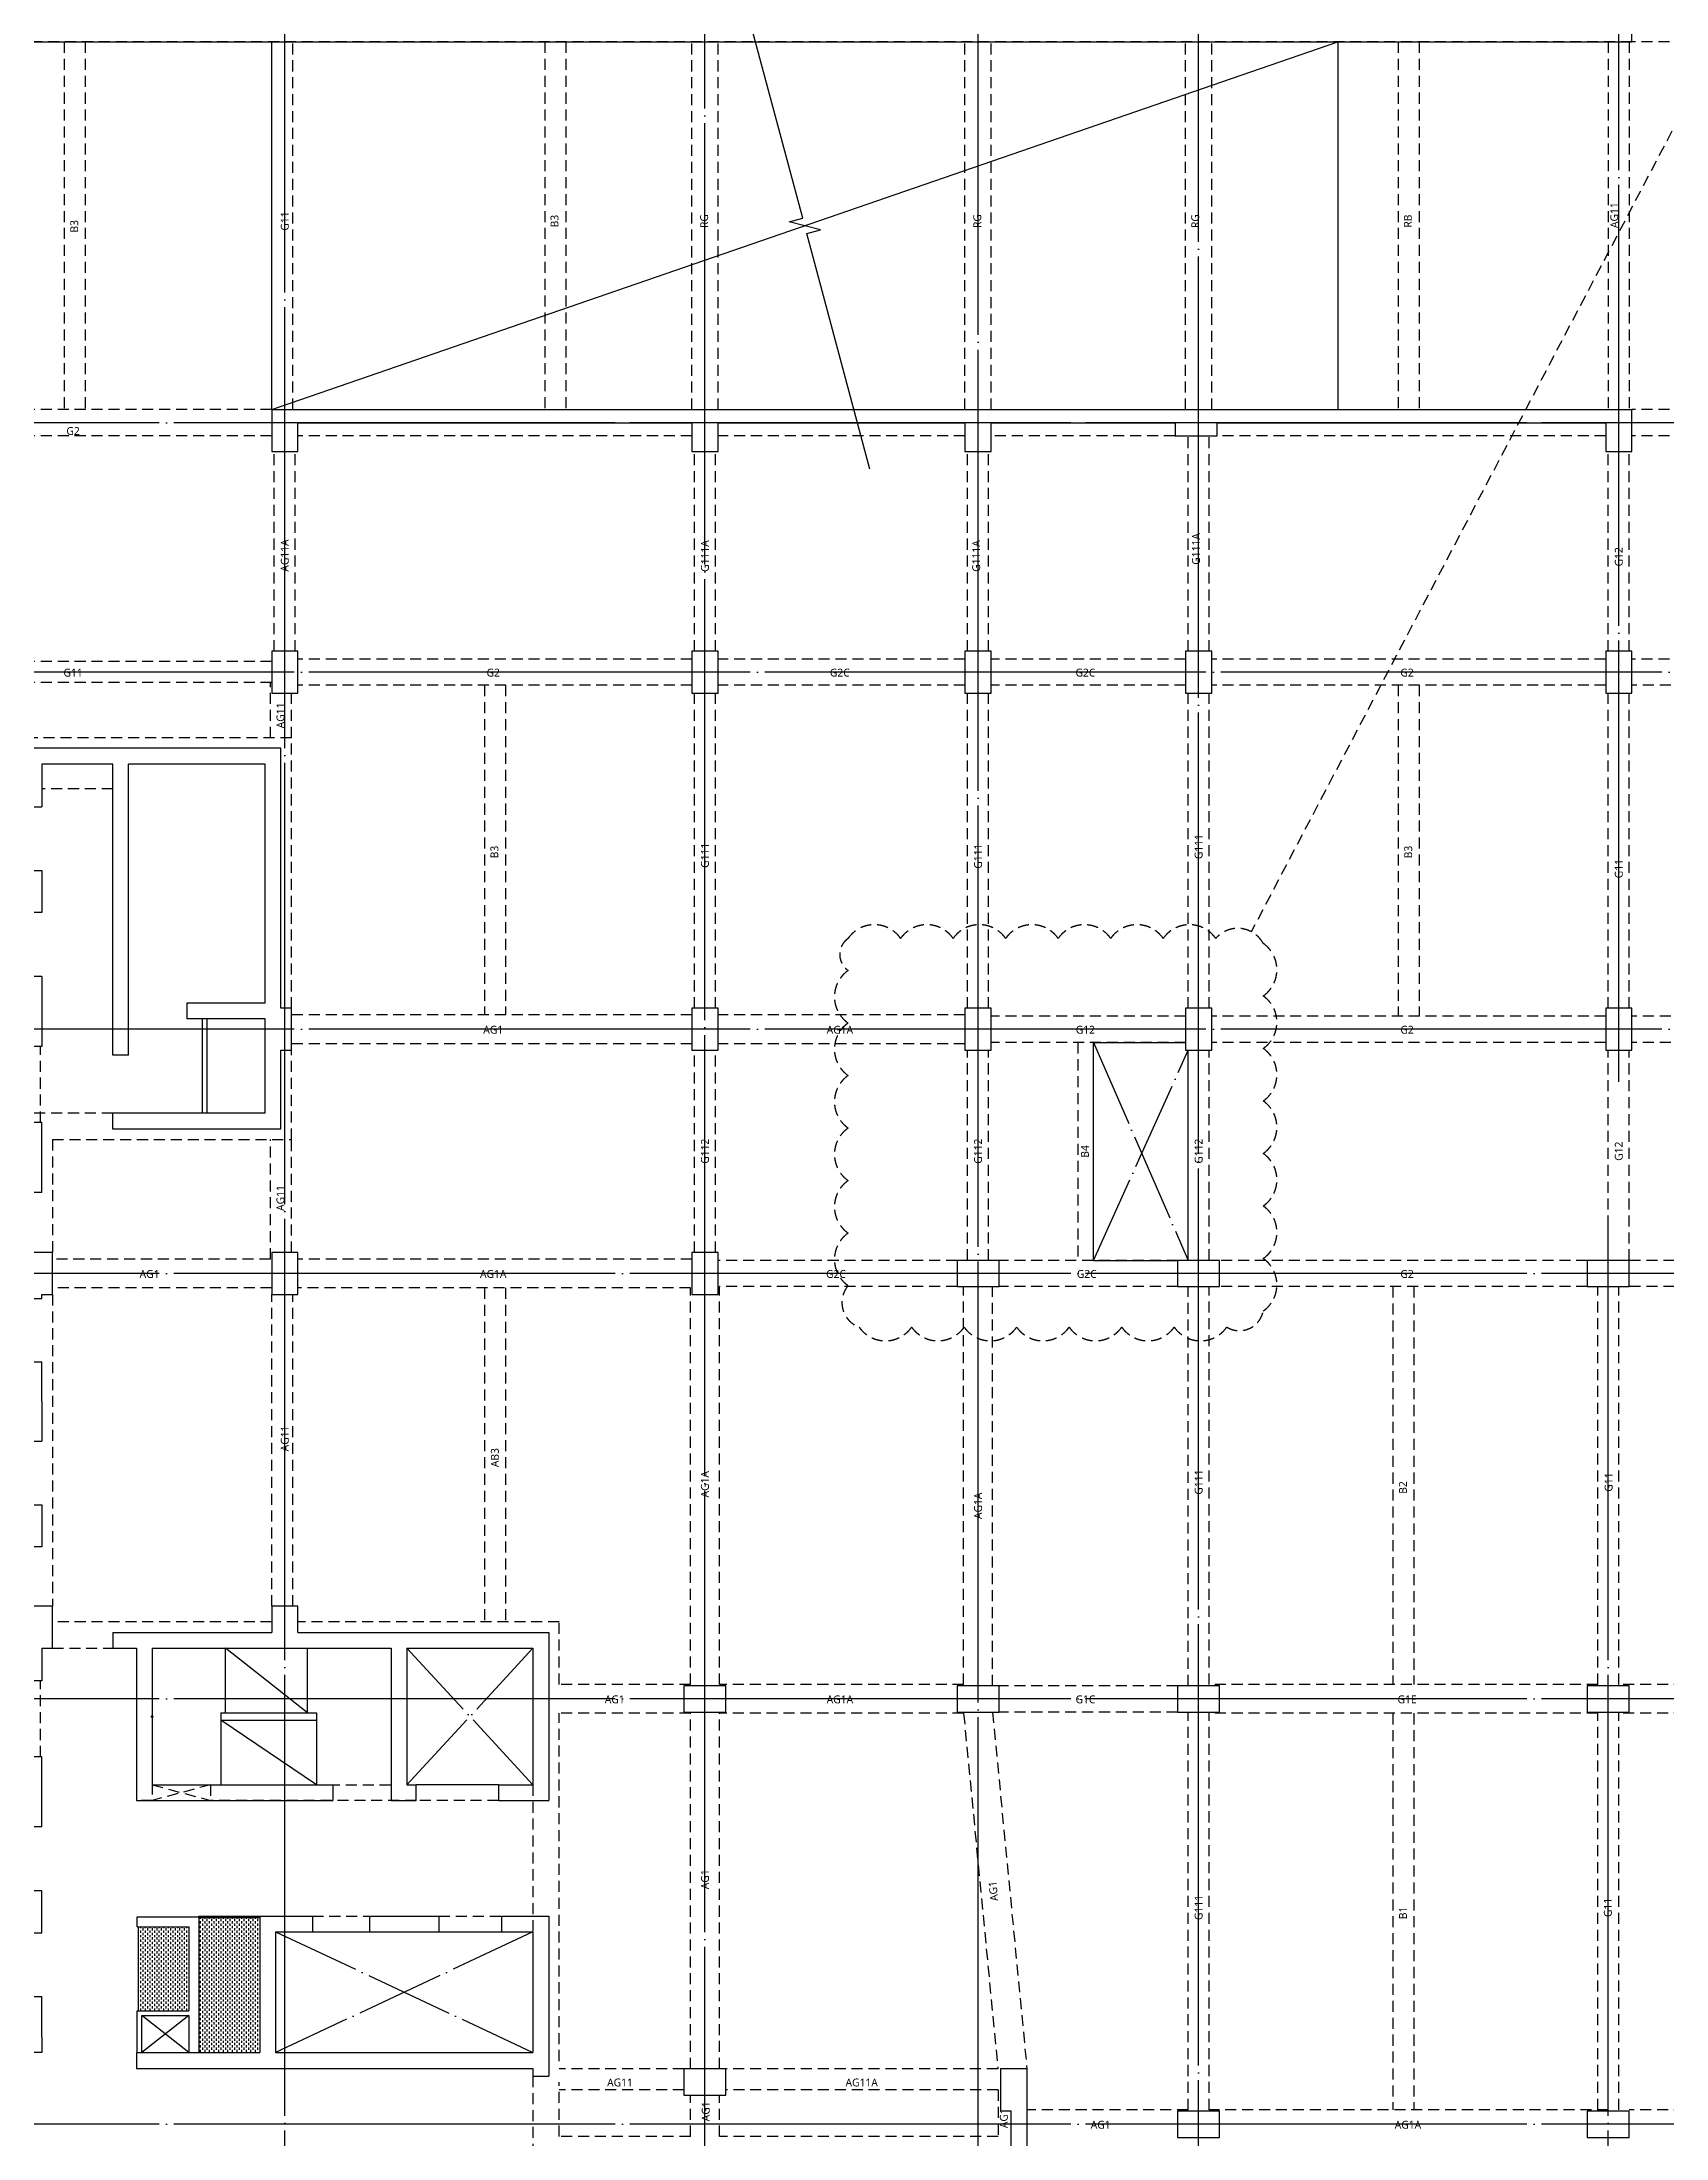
# Model space of a CAD drawing. Header units: millimetres. Extents: x 327808 to 2562540, y -728300 to 402793.
# Drawn here: x 1861875 to 1892800, y -585813 to -545900 of the extents above; entities that cross this region are included whole.
import ezdxf
from ezdxf.enums import TextEntityAlignment as Align
from ezdxf.xclip import XClip

# ---------------------------------------------------------------- set-up
doc = ezdxf.new("R2010")
doc.units = ezdxf.units.MM
doc.header["$LTSCALE"] = 140
doc.header["$XCLIPFRAME"] = 0
for name, pattern in [('XS-지하주차장$0$CEN', [62, 60, -1, 0, -1]), ('XS-지하주차장$0$DDOT', [14, 12, -1, 0, -1]), ('XS-지하주차장$0$HID', [2.3, 1.5, -0.8])]:
    doc.linetypes.add(name, pattern=pattern)
for name, color, linetype, plot in [('XS-지하주차장$0$0106', 3, 'XS-지하주차장$0$HID', False), ('XS-지하주차장$0$B-TEXT', 7, 'Continuous', False), ('XS-지하주차장$0$DEFPOINT', 144, 'Continuous', False), ('XS-지하주차장$0$G-TEXT', 3, 'Continuous', False), ('XS-지하주차장$0$PD', 145, 'XS-지하주차장$0$HID', False)]:
    doc.layers.add(name, color=color, linetype=linetype, plot=plot)
for name, color, linetype in [('XS-지하주차장$0$AWG', 5, 'XS-지하주차장$0$HID'), ('XS-지하주차장$0$B', 9, 'XS-지하주차장$0$HID'), ('XS-지하주차장$0$BEAM', 6, 'XS-지하주차장$0$HID'), ('XS-지하주차장$0$CEN-P', 14, 'XS-지하주차장$0$CEN'), ('XS-지하주차장$0$COL', 2, 'Continuous'), ('XS-지하주차장$0$DA', 7, 'XS-지하주차장$0$HID'), ('XS-지하주차장$0$DASH', 8, 'Continuous'), ('XS-지하주차장$0$EL7', 7, 'Continuous'), ('XS-지하주차장$0$FP-CORE', 8, 'Continuous'), ('XS-지하주차장$0$G', 4, 'XS-지하주차장$0$HID'), ('XS-지하주차장$0$OPEN', 9, 'XS-지하주차장$0$DDOT'), ('XS-지하주차장$0$RAMP', 7, 'Continuous'), ('XS-지하주차장$0$STEEL', 9, 'Continuous'), ('XS-지하주차장$0$W1', 2, 'Continuous'), ('XS-지하주차장$0$W1-H', 11, 'XS-지하주차장$0$HID'), ('XS-지하주차장$0$W2', 9, 'Continuous'), ('XS-지하주차장$0$WG', 6, 'XS-지하주차장$0$HID')]:
    doc.layers.add(name, color=color, linetype=linetype)
doc.styles.add('XS-지하주차장$0$맑은 고딕', font='malgun.ttf')
doc.styles.add('XS-지하주차장$0$맑은고딕', font='malgun.ttf')

# ---------------------------------------------------------------- blocks, each defined once
blk = doc.blocks.new('XS-지하주차장$0$B1-2')
at = {"layer": 'XS-지하주차장$0$DASH'}
h = blk.add_hatch(dxfattribs=at)
h.set_pattern_fill('DASH', color=256, scale=350, angle=180, style=0)
h.set_pattern_definition([(2e-15, (-357891.64, 9798.91), (43.75, 43.75), [43.75, -43.75])])
h.paths.add_polyline_path([(22265, 13075), (24835, 13075), (24835, 11910), (22265, 11910)])
h = blk.add_hatch(dxfattribs=at)
h.set_pattern_fill('DASH', color=256, scale=350, angle=180, style=0)
h.set_pattern_definition([(2e-15, (-357891.64, 8753.91), (43.75, 43.75), [43.75, -43.75])])
h.paths.add_polyline_path([(22440, 11720), (24040, 11720), (24040, 10755), (22440, 10755)])
blk.add_line((22440, 10755), (24040, 10755), dxfattribs=at)
at = {"layer": 'XS-지하주차장$0$DEFPOINT', "color": 1}
for p, q in [((18460, 11025), (18410, 11025)), ((18435, 11000), (18435, 11050))]:
    blk.add_line(p, q, dxfattribs=at)
at = {"layer": 'XS-지하주차장$0$EL7'}
for p, q in [((19735, 17620), (19735, 16050)), ((22535, 16485), (22535, 17675)), ((22535, 14075), (22535, 15165))]:
    blk.add_line(p, q, dxfattribs=at)
at = {"layer": 'XS-지하주차장$0$FP-CORE'}
for p, q in [((18368, 13980), (17135, 13980)), ((18368, 13980), (17135, 12420)), ((18368, 14150), (19735, 14150)), ((18368, 12330), (18368, 14150)), ((18503, 12330), (18503, 14150)), ((19735, 14150), (18503, 12330)), ((18365, 12420), (17135, 12420)), ((18368, 12330), (19735, 12330))]:
    blk.add_line(p, q, dxfattribs=at)
at = {"layer": 'XS-지하주차장$0$OPEN'}
for p, q in [((19735, 15875), (17135, 18275)), ((19735, 18275), (17135, 15875)), ((22535, 13375), (24835, 18275)), ((22535, 18275), (24835, 13375)), ((24130, 11720), (24835, 10830)), ((24835, 11720), (24130, 10830))]:
    blk.add_line(p, q, dxfattribs=at)
at = {"layer": 'XS-지하주차장$0$PD'}
for p, q in [((29485, 27380), (29485, 26785)), ((29485, 26785), (31130, 26785)), ((26665, 19805), (26665, 21355)), ((29485, 14375), (31130, 14375)), ((29485, 13965), (29485, 14375)), ((29485, 13715), (29485, 13305)), ((29485, 13305), (31130, 13305)), ((770, 10275), (770, 8925)), ((7125, 8895), (5675, 8895)), ((19205, 8895), (17755, 8895)), ((26665, 6325), (26665, 7875)), ((300, 6275), (1495, 6275)), ((1495, 6275), (1495, 5765)), ((12315, 6275), (11305, 6275)), ((11305, 6275), (11305, 5765)), ((12565, 6275), (13575, 6275)), ((13575, 6275), (13575, 5765)), ((24535, 6275), (23385, 6275)), ((23385, 6275), (23385, 5765)), ((300, 5765), (1495, 5765)), ((12315, 5765), (11305, 5765)), ((12565, 5765), (13575, 5765)), ((24535, 5765), (23385, 5765)), ((29485, 895), (31130, 895)), ((29485, 300), (29485, 895))]:
    blk.add_line(p, q, dxfattribs=at)
at = {"layer": 'XS-지하주차장$0$STEEL'}
for p, q in [((22235, 11910), (22235, 13075)), ((22265, 11910), (22265, 13075)), ((22265, 11910), (22235, 11910))]:
    blk.add_line(p, q, dxfattribs=at)
at = {"layer": 'XS-지하주차장$0$W1'}
for p, q in [((25145, 27680), (36060, 27680)), ((36060, 27680), (36060, 27380)), ((26635, 27380), (25945, 27380)), ((26635, 27380), (26635, 26565)), ((26935, 27380), (26935, 26565)), ((26935, 27380), (31130, 27380)), ((31130, 27380), (31130, 24200)), ((31380, 27380), (31380, 24200)), ((31380, 27380), (34475, 27380)), ((34475, 27380), (34475, 26080)), ((34775, 27380), (34775, 26700)), ((34775, 27380), (36060, 27380)), ((26935, 26565), (26635, 26565)), ((34775, 26080), (34475, 26080)), ((34775, 26200), (34775, 26080)), ((26935, 25055), (26635, 25055)), ((26635, 25055), (26635, 24255)), ((26935, 25055), (26935, 24255)), ((27635, 24450), (28465, 24450)), ((27635, 24450), (27635, 24200)), ((28465, 24450), (28465, 24200)), ((33775, 24450), (32240, 24450)), ((32240, 24450), (32240, 24200)), ((33775, 24450), (33775, 24200)), ((34475, 24570), (34475, 24170)), ((34775, 24570), (34475, 24570)), ((34775, 24570), (34775, 24170)), ((26635, 24255), (26935, 24255)), ((27635, 24200), (28465, 24200)), ((31380, 24200), (31130, 24200)), ((33775, 24200), (32240, 24200)), ((34775, 24170), (34475, 24170)), ((26635, 23035), (26935, 23035)), ((26635, 23035), (26635, 21355)), ((26935, 23035), (26935, 21655)), ((34475, 22060), (34475, 20705)), ((34775, 22060), (34475, 22060)), ((34775, 22060), (34775, 21800)), ((26935, 21655), (28095, 21655)), ((28095, 21655), (28095, 20705)), ((26635, 21355), (27795, 21355)), ((27795, 21355), (27795, 20580)), ((34775, 21300), (34775, 20705)), ((27795, 19805), (27795, 20580)), ((30130, 20705), (28095, 20705)), ((28095, 19505), (28095, 20455)), ((30130, 20455), (28095, 20455)), ((30130, 20455), (30130, 20705)), ((34475, 20705), (31130, 20705)), ((31130, 20455), (31130, 20705)), ((34475, 20455), (31130, 20455)), ((34475, 19100), (34475, 20455)), ((34775, 20705), (36060, 20705)), ((34775, 19100), (34775, 20455)), ((34775, 20455), (36060, 20455)), ((36060, 20455), (36060, 20705)), ((26635, 18125), (26635, 19805)), ((26635, 19805), (27795, 19805)), ((26935, 18125), (26935, 19505)), ((26935, 19505), (28095, 19505)), ((34775, 19100), (34475, 19100)), ((16835, 13800), (16835, 18575)), ((16835, 18575), (20035, 18575)), ((20035, 17620), (20035, 18575)), ((22235, 18575), (25285, 18575)), ((22235, 17675), (22235, 18575)), ((25285, 18275), (25285, 18575)), ((17135, 15875), (17135, 18275)), ((17135, 18275), (19735, 18275)), ((19735, 17620), (19735, 18275)), ((22535, 18275), (24835, 18275)), ((22535, 17675), (22535, 18275)), ((24835, 13375), (24835, 18275)), ((25135, 10725), (25135, 18275)), ((25135, 18275), (25285, 18275)), ((26635, 18125), (26935, 18125)), ((19735, 17620), (20035, 17620)), ((22235, 17675), (22535, 17675)), ((26635, 16905), (26935, 16905)), ((26635, 16105), (26635, 16905)), ((26935, 16105), (26935, 16905)), ((27635, 16960), (28465, 16960)), ((27635, 16710), (27635, 16960)), ((28465, 16710), (28465, 16960)), ((31130, 13840), (31130, 16960)), ((31380, 16960), (31130, 16960)), ((31380, 13965), (31380, 16960)), ((33775, 16960), (32240, 16960)), ((32240, 16710), (32240, 16960)), ((33775, 16710), (33775, 16960)), ((34475, 16590), (34475, 16990)), ((34775, 16990), (34475, 16990)), ((34775, 16590), (34775, 16990)), ((22235, 15165), (22235, 16485)), ((22235, 16485), (22535, 16485)), ((22535, 15165), (22535, 16485)), ((27635, 16710), (28465, 16710)), ((33775, 16710), (32240, 16710)), ((34775, 16590), (34475, 16590)), ((19735, 15875), (19735, 16050)), ((20035, 16050), (19735, 16050)), ((20035, 15575), (20035, 16050)), ((26935, 16105), (26635, 16105)), ((17135, 15875), (19735, 15875)), ((17135, 11025), (17135, 15575)), ((17135, 15575), (20035, 15575)), ((22235, 15165), (22535, 15165)), ((34775, 15080), (34475, 15080)), ((34475, 13965), (34475, 15080)), ((34775, 13965), (34775, 15080)), ((19735, 11025), (19735, 14465)), ((19735, 14465), (20035, 14465)), ((20035, 10725), (20035, 14465)), ((26935, 14595), (26635, 14595)), ((26635, 13840), (26635, 14595)), ((26935, 13965), (26935, 14595)), ((22235, 13075), (22235, 14075)), ((22235, 14075), (22535, 14075)), ((22535, 13375), (22535, 14075)), ((26635, 13840), (26635, 13085)), ((30130, 13965), (26935, 13965)), ((30130, 13715), (26935, 13715)), ((26935, 13715), (26935, 13085)), ((30130, 13715), (30130, 13965)), ((31130, 13840), (31130, 10720)), ((34475, 13965), (31380, 13965)), ((34475, 13715), (31380, 13715)), ((31380, 13715), (31380, 10720)), ((34475, 13715), (34475, 12600)), ((34775, 13965), (36060, 13965)), ((35275, 13715), (36060, 13715)), ((36060, 13715), (36060, 13965)), ((0, 13475), (0, 0)), ((4950, 13475), (0, 13475)), ((300, 13175), (300, 10575)), ((4850, 13175), (300, 13175)), ((4850, 13175), (4850, 11685)), ((6950, 13175), (5150, 13175)), ((5150, 13175), (5150, 11685)), ((7250, 13475), (5750, 13475)), ((6950, 13175), (6950, 10275)), ((7250, 13475), (7250, 10275)), ((16835, 10275), (16835, 13300)), ((22535, 13375), (24835, 13375)), ((34775, 13465), (34775, 12600)), ((22235, 13075), (24835, 13075)), ((24835, 10725), (24835, 13075)), ((26935, 13085), (26635, 13085)), ((34775, 12600), (34475, 12600)), ((4850, 11685), (5150, 11685)), ((26935, 11575), (26635, 11575)), ((26635, 11575), (26635, 10775)), ((26935, 11575), (26935, 10775)), ((17135, 11025), (19735, 11025)), ((27635, 10970), (28465, 10970)), ((27635, 10970), (27635, 10720)), ((28465, 10970), (28465, 10720)), ((33775, 10970), (32240, 10970)), ((32240, 10970), (32240, 10720)), ((33775, 10970), (33775, 10720)), ((34475, 11090), (34475, 10690)), ((34775, 11090), (34475, 11090)), ((34775, 11090), (34775, 10690)), ((5840, 10575), (300, 10575)), ((5840, 10575), (5840, 10275)), ((17135, 10275), (17135, 10725)), ((17135, 10725), (20035, 10725)), ((24835, 10725), (25135, 10725)), ((26635, 10775), (26935, 10775)), ((27635, 10720), (28465, 10720)), ((31380, 10720), (31130, 10720)), ((33775, 10720), (32240, 10720)), ((34775, 10690), (34475, 10690)), ((5840, 10275), (300, 10275)), ((300, 10275), (300, 8925)), ((7250, 10275), (6950, 10275)), ((16835, 10275), (17135, 10275)), ((26635, 9555), (26935, 9555)), ((26635, 9555), (26635, 7875)), ((26935, 9555), (26935, 8175)), ((300, 8925), (1115, 8925)), ((1115, 8625), (1115, 8925)), ((2325, 8625), (2325, 8925)), ((2325, 8925), (3125, 8925)), ((3125, 8925), (3125, 8625)), ((4345, 8925), (4345, 8625)), ((4345, 8925), (5675, 8925)), ((5675, 8925), (5675, 7505)), ((8455, 8925), (7125, 8925)), ((7125, 8925), (7125, 7505)), ((8455, 8925), (8455, 8625)), ((10475, 8925), (10400, 8925)), ((10475, 8625), (10475, 8925)), ((11685, 8625), (11685, 8925)), ((12440, 8925), (11685, 8925)), ((12440, 8925), (13195, 8925)), ((13195, 8625), (13195, 8925)), ((14405, 8625), (14405, 8925)), ((14405, 8925), (15205, 8925)), ((15205, 8925), (15205, 8625)), ((17135, 8925), (17755, 8925)), ((17755, 8925), (17755, 7505)), ((20535, 8925), (19205, 8925)), ((19205, 8925), (19205, 7505)), ((20535, 8925), (20535, 8625)), ((21755, 8925), (21755, 8625)), ((22555, 8925), (21755, 8925)), ((22555, 8625), (22555, 8925)), ((23765, 8625), (23765, 8925)), ((24535, 8925), (23765, 8925)), ((24535, 8925), (24835, 8925)), ((24835, 8925), (24835, 0)), ((300, 8625), (1115, 8625)), ((300, 8625), (300, 4630)), ((2325, 8625), (3125, 8625)), ((4345, 8625), (5375, 8625)), ((5375, 8625), (5375, 7205)), ((8455, 8625), (7425, 8625)), ((7425, 8625), (7425, 7205)), ((10475, 8625), (9600, 8625)), ((12315, 8625), (11685, 8625)), ((12315, 5630), (12315, 8625)), ((12565, 5630), (12565, 8625)), ((12565, 8625), (13195, 8625)), ((14405, 8625), (15205, 8625)), ((16425, 8625), (17455, 8625)), ((17455, 8625), (17455, 7205)), ((20535, 8625), (19505, 8625)), ((19505, 8625), (19505, 7205)), ((22555, 8625), (21755, 8625)), ((24535, 8625), (23765, 8625)), ((24535, 8625), (24535, 4630)), ((34475, 8580), (34475, 7225)), ((34775, 8580), (34475, 8580)), ((34775, 8580), (34775, 7225)), ((26935, 8175), (28095, 8175)), ((28095, 8175), (28095, 7225)), ((2930, 7925), (2930, 7295)), ((2930, 7925), (3180, 7925)), ((3180, 7925), (3180, 7295)), ((9620, 7925), (9620, 7295)), ((9870, 7925), (9620, 7925)), ((9870, 7925), (9870, 7295)), ((15010, 7925), (15010, 7295)), ((15010, 7925), (15260, 7925)), ((15260, 7925), (15260, 7295)), ((21700, 7925), (21700, 7295)), ((21950, 7925), (21700, 7925)), ((21950, 7925), (21950, 7295)), ((26635, 7875), (27795, 7875)), ((27795, 7875), (27795, 7100)), ((2930, 7295), (3180, 7295)), ((5375, 7205), (6275, 7205)), ((5675, 7505), (6400, 7505)), ((6275, 2285), (6275, 7205)), ((7125, 7505), (6400, 7505)), ((6525, 2285), (6525, 7205)), ((7425, 7205), (6525, 7205)), ((9870, 7295), (9620, 7295)), ((15010, 7295), (15260, 7295)), ((17455, 7205), (18355, 7205)), ((17755, 7505), (18480, 7505)), ((18355, 5630), (18355, 7205)), ((19205, 7505), (18480, 7505)), ((19505, 7205), (18605, 7205)), ((18605, 5630), (18605, 7205)), ((21950, 7295), (21700, 7295)), ((34475, 7225), (28095, 7225)), ((34775, 7225), (36060, 7225)), ((36060, 6975), (36060, 7225)), ((27795, 6325), (27795, 7100)), ((34475, 6975), (28095, 6975)), ((28095, 6025), (28095, 6975)), ((34475, 5620), (34475, 6975)), ((34775, 5800), (34775, 6975)), ((34775, 6975), (36060, 6975)), ((26635, 4645), (26635, 6325)), ((26635, 6325), (27795, 6325)), ((26935, 4645), (26935, 6025)), ((26935, 6025), (28095, 6025)), ((12565, 5630), (12315, 5630)), ((18605, 5630), (18355, 5630)), ((300, 4630), (3180, 4630)), ((3180, 4380), (3180, 4630)), ((12440, 4630), (9620, 4630)), ((9620, 4380), (9620, 4630)), ((12440, 4630), (15260, 4630)), ((15260, 4380), (15260, 4630)), ((18355, 2285), (18355, 4630)), ((18605, 4630), (18355, 4630)), ((18605, 2285), (18605, 4630)), ((24535, 4630), (21700, 4630)), ((21700, 4380), (21700, 4630)), ((26635, 4645), (26935, 4645)), ((300, 4380), (3180, 4380)), ((300, 4380), (300, 2285)), ((12315, 4380), (9620, 4380)), ((12315, 2285), (12315, 4380)), ((12565, 2285), (12565, 4380)), ((12565, 4380), (15260, 4380)), ((24535, 4380), (21700, 4380)), ((24535, 4380), (24535, 2285)), ((2930, 2285), (2930, 3520)), ((2930, 3520), (3180, 3520)), ((3180, 2285), (3180, 3520)), ((9620, 2285), (9620, 3520)), ((9870, 3520), (9620, 3520)), ((9870, 2285), (9870, 3520)), ((15010, 2285), (15010, 3520)), ((15010, 3520), (15260, 3520)), ((15260, 2285), (15260, 3520)), ((21700, 2285), (21700, 3520)), ((21950, 3520), (21700, 3520)), ((21950, 2285), (21950, 3520)), ((26635, 3425), (26935, 3425)), ((26635, 2625), (26635, 3425)), ((26935, 2625), (26935, 3425)), ((27635, 3480), (28465, 3480)), ((27635, 3230), (27635, 3480)), ((27635, 3230), (28465, 3230)), ((28465, 3230), (28465, 3480)), ((31130, 300), (31130, 3480)), ((31380, 3480), (31130, 3480)), ((31380, 300), (31380, 3480)), ((33775, 3480), (32240, 3480)), ((32240, 3230), (32240, 3480)), ((33775, 3230), (32240, 3230)), ((33775, 3230), (33775, 3480)), ((34475, 3110), (34475, 3510)), ((34775, 3510), (34475, 3510)), ((34775, 3110), (34775, 3510)), ((34775, 3110), (34475, 3110)), ((26935, 2625), (26635, 2625)), ((300, 2285), (1000, 2285)), ((1000, 1285), (1000, 2285)), ((2930, 2285), (3180, 2285)), ((5900, 2285), (6275, 2285)), ((5900, 2285), (5900, 1285)), ((6525, 2285), (6900, 2285)), ((6900, 1285), (6900, 2285)), ((9870, 2285), (9620, 2285)), ((11940, 1285), (11940, 2285)), ((12315, 2285), (11940, 2285)), ((12565, 2285), (12940, 2285)), ((12940, 1285), (12940, 2285)), ((15010, 2285), (15260, 2285)), ((17980, 2285), (18355, 2285)), ((17980, 2285), (17980, 1285)), ((18605, 2285), (18980, 2285)), ((18980, 1285), (18980, 2285)), ((21950, 2285), (21700, 2285)), ((23835, 1285), (23835, 2285)), ((24535, 2285), (23835, 2285)), ((34775, 1600), (34475, 1600)), ((34475, 300), (34475, 1600)), ((34775, 800), (34775, 1600)), ((300, 1285), (1000, 1285)), ((300, 1285), (300, 0)), ((5900, 1285), (6275, 1285)), ((6275, 1285), (6275, 0)), ((6525, 1285), (6525, 0)), ((6525, 1285), (6900, 1285)), ((12315, 1285), (11940, 1285)), ((12315, 1285), (12315, 0)), ((12565, 1285), (12940, 1285)), ((12565, 1285), (12565, 0)), ((17980, 1285), (18355, 1285)), ((18355, 1285), (18355, 800)), ((18605, 1285), (18605, 0)), ((18605, 1285), (18980, 1285)), ((24535, 1285), (23835, 1285)), ((24535, 0), (24535, 1285)), ((26935, 1115), (26635, 1115)), ((26635, 800), (26635, 1115)), ((26935, 300), (26935, 1115)), ((0, 0), (300, 0)), ((26935, 300), (31130, 300)), ((31380, 300), (34475, 300)), ((34975, 300), (36060, 300)), ((36060, 0), (36060, 300)), ((6275, 0), (6525, 0)), ((12565, 0), (12315, 0)), ((24835, 0), (24535, 0)), ((26635, 0), (36060, 0))]:
    blk.add_line(p, q, dxfattribs=at)
at = {"layer": 'XS-지하주차장$0$W2'}
for p, q in [((6950, 12070), (5150, 12070)), ((6950, 11980), (5150, 11980)), ((22250, 11910), (24835, 11910)), ((22250, 10740), (22250, 11910)), ((22440, 11720), (24040, 11720)), ((22440, 10740), (22440, 11720)), ((24040, 10740), (24040, 11720)), ((24130, 11720), (24835, 11720)), ((24130, 10830), (24130, 11720)), ((24835, 10830), (24130, 10830)), ((22440, 10740), (22250, 10740)), ((24835, 10740), (24040, 10740))]:
    blk.add_line(p, q, dxfattribs=at)
at = {"layer": 'XS-지하주차장$0$DEFPOINT', "color": 2, "style": 'XS-지하주차장$0$맑은고딕', "width": 0.8}
for p in [(650, 1385), (6400, 1385), (12440, 1385), (18480, 1385), (24185, 1385)]:
    blk.add_text('1000X1000', height=50, dxfattribs=at).set_placement(p, align=Align.MIDDLE_CENTER)
blk = doc.blocks.new('XS-지하주차장$0$B2-W')
at = {"layer": 'XS-지하주차장$0$W1-H'}
for p, q in [((51600, 113210), (51600, 114010)), ((51600, 113210), (4750, 113210)), ((25700, 106210), (25700, 105410)), ((25700, 106210), (51600, 106210)), ((51600, 105410), (51600, 106210)), ((26200, 105410), (26200, 105960)), ((26200, 105960), (33700, 105960)), ((33700, 105960), (33700, 105410)), ((34200, 105410), (34200, 105960)), ((34200, 105960), (38900, 105960)), ((38900, 105960), (38900, 105410)), ((39400, 105960), (42900, 105960)), ((39400, 105410), (39400, 105960)), ((42900, 105960), (42900, 105710)), ((43700, 105960), (51100, 105960)), ((43700, 105710), (43700, 105960)), ((51100, 105960), (51100, 105410)), ((25700, 105410), (26200, 105410)), ((33700, 105410), (34200, 105410)), ((38900, 105410), (39400, 105410)), ((42900, 105710), (43700, 105710)), ((51100, 105410), (51600, 105410)), ((26200, 101610), (25700, 101610)), ((25700, 101610), (25700, 100810)), ((26200, 100810), (26200, 101610)), ((34200, 101610), (33700, 101610)), ((33700, 101610), (33700, 100810)), ((34200, 100810), (34200, 101610)), ((39400, 101610), (38900, 101610)), ((38900, 101610), (38900, 100810)), ((39400, 100810), (39400, 101610)), ((43600, 101610), (43100, 101610)), ((43100, 101610), (43100, 100810)), ((43600, 100810), (43600, 101610)), ((51600, 101610), (51100, 101610)), ((51100, 101610), (51100, 100810)), ((51600, 100810), (51600, 101610)), ((25700, 100810), (26200, 100810)), ((33700, 100810), (34200, 100810)), ((38900, 100810), (39400, 100810)), ((43100, 100810), (43600, 100810)), ((51100, 100810), (51600, 100810)), ((25875, 99760), (12400, 99760)), ((22675, 99460), (21325, 99460)), ((22675, 93920), (22675, 99460)), ((22975, 93920), (22975, 99460)), ((25575, 99460), (22975, 99460)), ((25575, 94910), (25575, 99460)), ((25875, 94810), (25875, 99760)), ((25575, 94910), (24085, 94910)), ((24085, 94910), (24085, 94610)), ((25575, 94610), (24085, 94610)), ((25575, 92810), (25575, 94610)), ((26075, 94810), (25875, 94810)), ((26075, 94010), (26075, 94810)), ((34200, 94810), (33700, 94810)), ((33700, 94810), (33700, 94010)), ((34200, 94010), (34200, 94810)), ((39400, 94810), (38900, 94810)), ((38900, 94810), (38900, 94010)), ((39400, 94010), (39400, 94810)), ((43600, 94810), (43100, 94810)), ((43100, 94810), (43100, 94010)), ((43600, 94010), (43600, 94810)), ((51600, 94810), (51100, 94810)), ((51100, 94810), (51100, 94010)), ((51600, 94010), (51600, 94810)), ((22975, 93920), (22675, 93920)), ((25875, 92510), (25875, 94010)), ((25875, 94010), (26075, 94010)), ((33700, 94010), (34200, 94010)), ((38900, 94010), (39400, 94010)), ((43100, 94010), (43600, 94010)), ((51100, 94010), (51600, 94010)), ((25575, 92810), (22675, 92810)), ((22675, 92510), (22675, 92810)), ((25875, 92510), (22675, 92510)), ((21525, 90160), (21025, 90160)), ((21525, 89360), (21525, 90160)), ((26200, 90160), (25700, 90160)), ((25700, 90160), (25700, 89360)), ((26200, 89360), (26200, 90160)), ((34200, 90160), (33700, 90160)), ((33700, 90160), (33700, 89360)), ((34200, 89360), (34200, 90160)), ((38750, 90010), (38750, 89510)), ((39550, 90010), (38750, 90010)), ((39550, 89510), (39550, 90010)), ((42950, 90010), (42950, 89510)), ((43750, 90010), (42950, 90010)), ((43750, 89510), (43750, 90010)), ((50750, 90010), (50750, 89510)), ((51550, 90010), (50750, 90010)), ((51550, 89510), (51550, 90010)), ((38750, 89510), (39550, 89510)), ((42950, 89510), (43750, 89510)), ((50750, 89510), (51550, 89510)), ((21325, 89360), (21525, 89360)), ((25700, 89360), (26200, 89360)), ((33700, 89360), (34200, 89360)), ((21525, 83425), (21025, 83425)), ((21525, 82625), (21525, 83425)), ((26200, 83425), (25700, 83425)), ((25700, 83425), (25700, 82925)), ((26200, 82925), (26200, 83425)), ((21325, 82625), (21525, 82625)), ((22675, 82925), (22675, 82625)), ((22675, 82925), (25700, 82925)), ((22675, 82625), (23125, 82625)), ((23125, 82625), (23125, 79725)), ((23425, 82625), (27975, 82625)), ((23425, 82625), (23425, 79725)), ((26200, 82925), (30975, 82925)), ((27975, 82625), (27975, 80025)), ((28275, 82625), (30675, 82625)), ((28275, 82625), (28275, 80025)), ((30675, 82625), (30675, 80025)), ((30975, 82925), (30975, 79725)), ((33550, 81910), (33550, 81410)), ((34350, 81910), (33550, 81910)), ((34350, 81410), (34350, 81910)), ((38750, 81910), (38750, 81410)), ((39550, 81910), (38750, 81910)), ((39550, 81410), (39550, 81910)), ((42950, 81910), (42950, 81410)), ((43750, 81910), (42950, 81910)), ((43750, 81410), (43750, 81910)), ((50750, 81910), (50750, 81410)), ((51550, 81910), (50750, 81910)), ((51550, 81410), (51550, 81910)), ((33550, 81410), (34350, 81410)), ((38750, 81410), (39550, 81410)), ((42950, 81410), (43750, 81410)), ((50750, 81410), (51550, 81410)), ((24535, 80025), (27975, 80025)), ((24535, 80025), (24535, 79725)), ((28275, 80025), (28450, 80025)), ((28450, 79725), (28450, 80025)), ((30020, 80025), (30675, 80025)), ((30020, 80025), (30020, 79725)), ((23425, 79725), (23125, 79725)), ((28450, 79725), (24535, 79725)), ((27975, 79725), (28450, 79725)), ((30020, 79725), (30975, 79725)), ((25475, 77525), (25475, 74925)), ((25475, 77525), (26475, 77525)), ((26475, 77525), (26475, 77225)), ((27565, 77525), (28885, 77525)), ((27565, 77525), (27565, 77225)), ((28885, 77525), (28885, 77225)), ((30075, 77525), (30975, 77525)), ((30075, 77525), (30075, 77225)), ((30975, 77525), (30975, 74475)), ((25775, 77225), (25775, 74925)), ((25775, 77225), (26475, 77225)), ((27565, 77225), (28885, 77225)), ((30075, 77225), (30675, 77225)), ((30675, 77225), (30675, 74925)), ((23125, 74925), (23125, 74625)), ((23125, 74925), (25475, 74925)), ((25775, 74925), (30675, 74925)), ((23125, 74625), (30675, 74625)), ((30675, 74625), (30675, 74475)), ((30675, 74475), (30975, 74475)), ((33550, 74615), (33550, 74115)), ((34350, 74615), (33550, 74615)), ((34350, 74115), (34350, 74615)), ((40080, 74615), (39580, 74615)), ((39580, 74615), (39580, 73815)), ((40080, 74615), (40080, 63700)), ((33550, 74115), (34350, 74115)), ((39580, 73815), (39780, 73815)), ((39780, 73125), (39780, 73815)), ((42950, 73810), (42950, 73310)), ((43750, 73810), (42950, 73810)), ((43750, 73310), (43750, 73810)), ((50750, 73810), (50750, 73310)), ((51550, 73810), (50750, 73810)), ((51550, 73310), (51550, 73810)), ((42950, 73310), (43750, 73310)), ((50750, 73310), (51550, 73310))]:
    blk.add_line(p, q, dxfattribs=at)
blk = doc.blocks.new('XS-지하주차장')
at = {"layer": 'XS-지하주차장$0$0106'}
blk.add_line((664693, 319303), (583862, 165457), dxfattribs=at)
blk.add_lwpolyline([(576185, 165330, -0.520567), (577185, 165330, -0.520567), (578185, 165330, -0.520567), (579185, 165330, -0.520567), (580185, 165330, -0.520567), (581185, 165330, -0.520567), (582185, 165330, -0.520567), (583185, 165330, -0.520567), (584090, 165235, -0.520567), (584090, 164235, -0.520567), (584090, 163235, -0.520567), (584090, 162235, -0.520567), (584090, 161235, -0.520567), (584090, 160235, -0.520567), (584090, 159235, -0.520567), (584090, 158235, -0.520567), (583395, 157929, -0.520567), (582395, 157929, -0.520567), (581395, 157929, -0.520567), (580395, 157929, -0.520567), (579395, 157929, -0.520567), (578395, 157929, -0.520567), (577395, 157929, -0.520567), (576395, 157929, -0.520567), (576185, 158719, -0.520567), (576185, 159719, -0.520567), (576185, 160719, -0.520567), (576185, 161719, -0.520567), (576185, 162719, -0.520567), (576185, 163719, -0.520567), (576185, 164719, -0.520567)], format="xyb", close=True, dxfattribs=at)
at = {"layer": 'XS-지하주차장$0$AWG'}
for p, q in [((565585, 169150), (557660, 169150)), ((565585, 164000), (565585, 169150)), ((565585, 161500), (565585, 163200)), ((562185, 162000), (560535, 162000)), ((561035, 161500), (561035, 159350)), ((561035, 161500), (565585, 161500)), ((561035, 158550), (561035, 152615)), ((565210, 152315), (561035, 152315)), ((570685, 152315), (565710, 152315)), ((570685, 151125), (570685, 152315)), ((561035, 151815), (562335, 151815)), ((570685, 143955), (570685, 150575)), ((570185, 149215), (570185, 146415)), ((570185, 143665), (570185, 142315)), ((570685, 142515), (570685, 143555)), ((573185, 142515), (570685, 142515)), ((579040, 142515), (573735, 142515))]:
    blk.add_line(p, q, dxfattribs=at)
at = {"layer": 'XS-지하주차장$0$B'}
for p, q in [((561260, 182400), (561260, 175400)), ((561660, 182400), (561660, 175400)), ((570410, 182400), (570410, 175400)), ((570810, 182400), (570810, 175400)), ((586660, 182400), (586660, 175400)), ((587060, 182400), (587060, 175400)), ((569260, 170150), (569260, 163875)), ((569660, 170150), (569660, 163875)), ((586660, 170150), (586660, 163850)), ((587060, 170150), (587060, 163850)), ((580560, 163350), (580560, 159200)), ((569260, 158675), (569260, 152315)), ((569660, 158675), (569660, 152315)), ((586560, 158700), (586560, 151125)), ((586960, 158700), (586960, 151125)), ((586560, 150575), (586560, 143025)), ((586960, 150575), (586960, 143025))]:
    blk.add_line(p, q, dxfattribs=at)
at = {"layer": 'XS-지하주차장$0$BEAM'}
for p, q in [((564045, 149215), (562935, 148915)), ((562935, 149215), (564045, 148915)), ((569530, 148915), (567960, 148915)), ((565985, 146715), (567075, 146715)), ((568395, 146715), (569585, 146715))]:
    blk.add_line(p, q, dxfattribs=at)
at = {"layer": 'XS-지하주차장$0$CEN-P'}
for p, q in [((565460, 125550), (565460, 243390)), ((573460, 85650), (573460, 243390)), ((578660, 142100), (578660, 243390)), ((582860, 48390), (582860, 243390)), ((590860, 162600), (590860, 243390)), ((727990, 175150), (504010, 175150)), ((600360, 170400), (550660, 170400)), ((600360, 163600), (560620, 163600)), ((727990, 158950), (504010, 158950)), ((727990, 150850), (504010, 150850)), ((727990, 142750), (504010, 142750))]:
    blk.add_line(p, q, dxfattribs=at)
at = {"layer": 'XS-지하주차장$0$CEN-P', "color": 181}
blk.add_line((590660, 125550), (590660, 159950), dxfattribs=at)
at = {"layer": 'XS-지하주차장$0$COL'}
for p, q in [((591110, 182400), (591110, 183200)), ((539160, 182400), (591110, 182400)), ((565210, 175400), (565210, 174600)), ((565210, 175400), (591110, 175400)), ((591110, 174600), (591110, 175400)), ((565710, 174600), (565710, 175150)), ((565710, 175150), (573210, 175150)), ((573210, 175150), (573210, 174600)), ((573710, 174600), (573710, 175150)), ((573710, 175150), (578410, 175150)), ((578910, 175150), (582410, 175150)), ((582410, 175150), (582410, 174900)), ((582410, 174900), (583210, 174900)), ((583210, 175150), (590610, 175150)), ((583210, 174900), (583210, 175150)), ((590610, 175150), (590610, 174600)), ((565210, 174600), (565710, 174600)), ((573210, 174600), (573710, 174600)), ((590610, 174600), (591110, 174600)), ((565585, 164000), (565385, 164000)), ((565585, 163200), (565585, 164000)), ((565385, 163200), (565585, 163200)), ((561035, 159350), (560535, 159350)), ((561035, 158550), (561035, 159350)), ((560835, 158550), (561035, 158550)), ((561035, 152615), (560535, 152615)), ((561035, 151815), (561035, 152615)), ((565710, 152615), (565210, 152615)), ((565210, 152615), (565210, 152115)), ((565710, 152115), (565710, 152615)), ((560835, 151815), (561035, 151815))]:
    blk.add_line(p, q, dxfattribs=at)
for points in [[(578410, 175150), (578410, 174600), (578910, 174600), (578910, 175150)], [(579590, 143805), (579090, 143805), (579090, 143005), (579290, 143005)]]:
    blk.add_lwpolyline(points, dxfattribs=at)
for points in [[(565710, 170800), (565210, 170800), (565210, 170000), (565710, 170000)], [(573710, 170800), (573210, 170800), (573210, 170000), (573710, 170000)], [(578910, 170800), (578410, 170800), (578410, 170000), (578910, 170000)], [(583110, 170800), (582610, 170800), (582610, 170000), (583110, 170000)], [(591110, 170800), (590610, 170800), (590610, 170000), (591110, 170000)], [(573710, 164000), (573210, 164000), (573210, 163200), (573710, 163200)], [(578910, 164000), (578410, 164000), (578410, 163200), (578910, 163200)], [(583110, 164000), (582610, 164000), (582610, 163200), (583110, 163200)], [(591110, 164000), (590610, 164000), (590610, 163200), (591110, 163200)], [(565710, 159350), (565210, 159350), (565210, 158550), (565710, 158550)], [(573710, 159350), (573210, 159350), (573210, 158550), (573710, 158550)], [(578260, 159200), (578260, 158700), (579060, 158700), (579060, 159200)], [(582460, 159200), (582460, 158700), (583260, 158700), (583260, 159200)], [(590260, 159200), (590260, 158700), (591060, 158700), (591060, 159200)], [(573060, 151100), (573060, 150600), (573860, 150600), (573860, 151100)], [(578260, 151100), (578260, 150600), (579060, 150600), (579060, 151100)], [(582460, 151100), (582460, 150600), (583260, 150600), (583260, 151100)], [(590260, 151100), (590260, 150600), (591060, 150600), (591060, 151100)], [(573060, 143805), (573060, 143305), (573860, 143305), (573860, 143805)], [(582460, 143000), (582460, 142500), (583260, 142500), (583260, 143000)], [(590260, 143000), (590260, 142500), (591060, 142500), (591060, 143000)]]:
    blk.add_lwpolyline(points, close=True, dxfattribs=at)
at = {"layer": 'XS-지하주차장$0$DA', "linetype": 'Continuous'}
for p, q in [((580860, 163350), (582610, 163350)), ((580860, 159200), (580860, 163350)), ((582660, 159200), (582660, 163200)), ((580860, 159200), (582458, 159200))]:
    blk.add_line(p, q, dxfattribs=at)
at = {"layer": 'XS-지하주차장$0$G'}
for p, q in [((565610, 175400), (565610, 182400)), ((573210, 175400), (573210, 182400)), ((573710, 175400), (573710, 182400)), ((578410, 175400), (578410, 182400)), ((578910, 175400), (578910, 182400)), ((582610, 175400), (582610, 182400)), ((583110, 175400), (583110, 182400)), ((590660, 182400), (590660, 175400)), ((591060, 182400), (591060, 175400)), ((598585, 182400), (591110, 182400)), ((565210, 175400), (557710, 175400)), ((598585, 175400), (591110, 175400)), ((565210, 174900), (557710, 174900)), ((582660, 170800), (582660, 174900)), ((583060, 170800), (583060, 174900)), ((598585, 174900), (591110, 174900)), ((565260, 170800), (565260, 174600)), ((565660, 170800), (565660, 174600)), ((573260, 170800), (573260, 174600)), ((573660, 170800), (573660, 174600)), ((578460, 170800), (578460, 174600)), ((578860, 170800), (578860, 174600)), ((590660, 170800), (590660, 174600)), ((591060, 170800), (591060, 174600)), ((565210, 170600), (557710, 170600)), ((573210, 170650), (565710, 170650)), ((578410, 170650), (573710, 170650)), ((582610, 170650), (578910, 170650)), ((590610, 170650), (583110, 170650)), ((598585, 170650), (591110, 170650)), ((565210, 170200), (557710, 170200)), ((565185, 169150), (565185, 170200)), ((573210, 170150), (565710, 170150)), ((578410, 170150), (573710, 170150)), ((582610, 170150), (578910, 170150)), ((590610, 170150), (583110, 170150)), ((598610, 170150), (591110, 170150)), ((565585, 169150), (565585, 170000)), ((573260, 164000), (573260, 170000)), ((573660, 164000), (573660, 170000)), ((578460, 164000), (578460, 170000)), ((578860, 164000), (578860, 170000)), ((582660, 164000), (582660, 170000)), ((583060, 164000), (583060, 170000)), ((590660, 164000), (590660, 170000)), ((591060, 164000), (591060, 170000)), ((573210, 163875), (565585, 163875)), ((578410, 163875), (573710, 163875)), ((582610, 163850), (578910, 163850)), ((590610, 163850), (583110, 163850)), ((598610, 163850), (591110, 163850)), ((573210, 163325), (565585, 163325)), ((578410, 163325), (573710, 163325)), ((582610, 163350), (578910, 163350)), ((590610, 163350), (583110, 163350)), ((598610, 163350), (591110, 163350)), ((573260, 159350), (573260, 163200)), ((573660, 159350), (573660, 163200)), ((578460, 159200), (578460, 163200)), ((578860, 159200), (578860, 163200)), ((582660, 159200), (582660, 163200)), ((583060, 159200), (583060, 163200)), ((590660, 159200), (590660, 163200)), ((591060, 159200), (591060, 163200)), ((565185, 159225), (565185, 161500)), ((565585, 159350), (565585, 161500)), ((565185, 159225), (561035, 159225)), ((573210, 159225), (565710, 159225)), ((578260, 159200), (573710, 159200)), ((582460, 159200), (579060, 159200)), ((590260, 159200), (583260, 159200)), ((598360, 159200), (591060, 159200)), ((565210, 158675), (561035, 158675)), ((565210, 152615), (565210, 158550)), ((565610, 152615), (565610, 158550)), ((573185, 158675), (565710, 158675)), ((573185, 151125), (573185, 158675)), ((578260, 158700), (573735, 158700)), ((573735, 151125), (573735, 158700)), ((578385, 151125), (578385, 158700)), ((578935, 151100), (578935, 158700)), ((582460, 158700), (579060, 158700)), ((582660, 151100), (582660, 158700)), ((583060, 151125), (583060, 158700)), ((590260, 158700), (583260, 158700)), ((590460, 151125), (590460, 158700)), ((590860, 151125), (590860, 158700)), ((598360, 158700), (591060, 158700)), ((573185, 151125), (570685, 151125)), ((578385, 151125), (573735, 151125)), ((582460, 151100), (579060, 151100)), ((590460, 151125), (583060, 151125)), ((598560, 151125), (590860, 151125)), ((573185, 150575), (570685, 150575)), ((573185, 143805), (573185, 150575)), ((578385, 150575), (573735, 150575)), ((573735, 143805), (573735, 150575)), ((578385, 150575), (579037, 143805)), ((578935, 150600), (579590, 143805)), ((582460, 150600), (579060, 150600)), ((582660, 143025), (582660, 150600)), ((590460, 150575), (583060, 150575)), ((583060, 143025), (583060, 150575)), ((590460, 143025), (590460, 150575)), ((598560, 150575), (590860, 150575)), ((590860, 143025), (590860, 150575)), ((573060, 143805), (570685, 143805)), ((579037, 143805), (573860, 143805)), ((573060, 143405), (570685, 143405)), ((573185, 142515), (573185, 143305)), ((573735, 142515), (573735, 143305)), ((579040, 143405), (573860, 143405)), ((579040, 143405), (579040, 142515)), ((582660, 143025), (579590, 143025)), ((590660, 143025), (583060, 143025)), ((598560, 143025), (591060, 143025))]:
    blk.add_line(p, q, dxfattribs=at)
at = {"layer": 'XS-지하주차장$0$OPEN'}
for p, q in [((580860, 163350), (582660, 159200)), ((580860, 159200), (582660, 163200))]:
    blk.add_line(p, q, dxfattribs=at)
at = {"layer": 'XS-지하주차장$0$RAMP'}
for p, q in [((565210, 175400), (565210, 182400)), ((565210, 175400), (585510, 182400)), ((585510, 182400), (585510, 175400))]:
    blk.add_line(p, q, dxfattribs=at)
blk.add_lwpolyline([(576602, 174264), (575399, 178755), (575660, 178825), (575060, 178975), (575321, 179045), (574118, 183536)], dxfattribs=at)
at = {"layer": 'XS-지하주차장$0$WG'}
for p, q in [((573210, 174900), (565710, 174900)), ((578410, 174900), (573710, 174900)), ((582410, 174900), (578910, 174900)), ((590610, 174900), (583210, 174900))]:
    blk.add_line(p, q, dxfattribs=at)
at = {"layer": 'XS-지하주차장$0$W1', "rotation": 270}
blk.add_blockref('XS-지하주차장$0$B1-2', (551910, 168950), dxfattribs=at)
at = {"layer": 'XS-지하주차장$0$W1-H'}
blk.add_blockref('XS-지하주차장$0$B2-W', (539510, 69190), dxfattribs=at)
at = {"layer": 'XS-지하주차장$0$B-TEXT', "color": 0, "style": 'XS-지하주차장$0$맑은 고딕'}
for s, p in [('AG11', (590774, 179101)), ('B3', (561450, 178889)), ('G11', (565459, 178988)), ('B3', (570594, 178988)), ('RG', (573444, 178988)), ('RG', (578644, 178988)), ('RG', (582794, 178988)), ('RB', (586844, 178988)), ('AG11A', (565459, 172620)), ('G111A', (573459, 172611)), ('G111A', (578624, 172611)), ('G111A', (582809, 172746)), ('G12', (590859, 172596)), ('AG11', (565377, 169575)), ('G111', (582859, 167078)), ('B3', (569450, 166975)), ('G111', (573459, 166911)), ('G111', (578659, 166896)), ('B3', (586850, 166975)), ('G11', (590859, 166658)), ('G112', (573459, 161278)), ('G112', (578659, 161278)), ('B4', (580694, 161275)), ('G112', (582859, 161278)), ('G12', (590859, 161278)), ('AG11', (565377, 160386)), ('AG11', (565459, 155808)), ('AB3', (569459, 155444)), ('G111', (582859, 154978)), ('B2', (586750, 154875)), ('G11', (590666, 154978)), ('G111', (582859, 146878)), ('G11', (590651, 146878)), ('B1', (586750, 146775))]:
    blk.add_text(s, height=150, rotation=90, dxfattribs=at).set_placement(p, align=Align.MIDDLE_CENTER)
at = {"layer": 'XS-지하주차장$0$B-TEXT', "color": 3, "style": 'XS-지하주차장$0$맑은 고딕'}
for p in [(573459, 154937), (578659, 154526)]:
    blk.add_text('AG1A', height=150, rotation=90, dxfattribs=at).set_placement(p, align=Align.MIDDLE_CENTER)
at = {"layer": 'XS-지하주차장$0$G-TEXT', "color": 3, "linetype": 'XS-지하주차장$0$HID', "style": 'XS-지하주차장$0$맑은 고딕'}
for s, p in [('G2', (561428, 174991)), ('G11', (561428, 170391)), ('G2', (569428, 170391)), ('G2C', (576028, 170391)), ('G2C', (580704, 170391)), ('G2', (586828, 170391)), ('AG1', (569428, 163591)), ('AG1A', (576029, 163591)), ('G12', (580704, 163591)), ('G2', (586828, 163591)), ('AG1', (562884, 158941)), ('AG1A', (569428, 158941)), ('G2C', (575954, 158941)), ('G2C', (580729, 158941)), ('G2', (586828, 158941)), ('AG1', (571742, 150841)), ('AG1A', (576029, 150841)), ('G1C', (580704, 150841)), ('G1E', (586828, 150841)), ('AG11', (571842, 143546)), ('AG11A', (576444, 143546)), ('AG1', (580994, 142741)), ('AG1A', (586845, 142741))]:
    blk.add_text(s, height=150, dxfattribs=at).set_placement(p, align=Align.MIDDLE_CENTER)
at = {"layer": 'XS-지하주차장$0$G-TEXT', "color": 3, "style": 'XS-지하주차장$0$맑은 고딕'}
for rotation, p in [(90, (573460, 147415)), (95.506, (578950, 147190))]:
    blk.add_text('AG1', height=150, rotation=rotation, dxfattribs=at).set_placement(p, align=Align.MIDDLE_CENTER)
at = {"layer": 'XS-지하주차장$0$G-TEXT', "color": 0, "style": 'XS-지하주차장$0$맑은 고딕'}
for p in [(573474, 142996), (579150, 142866)]:
    blk.add_text('AG1', height=150, rotation=90, dxfattribs=at).set_placement(p, align=Align.MIDDLE_CENTER)

msp = doc.modelspace()

# ---------------------------------------------------------------- block references
ref = msp.add_blockref('XS-지하주차장', (1301040, -728300))
XClip(ref).set_block_clipping_path([(0, -0.0000000001), (1261500, 297000)])

doc.saveas('drawing.dxf')
